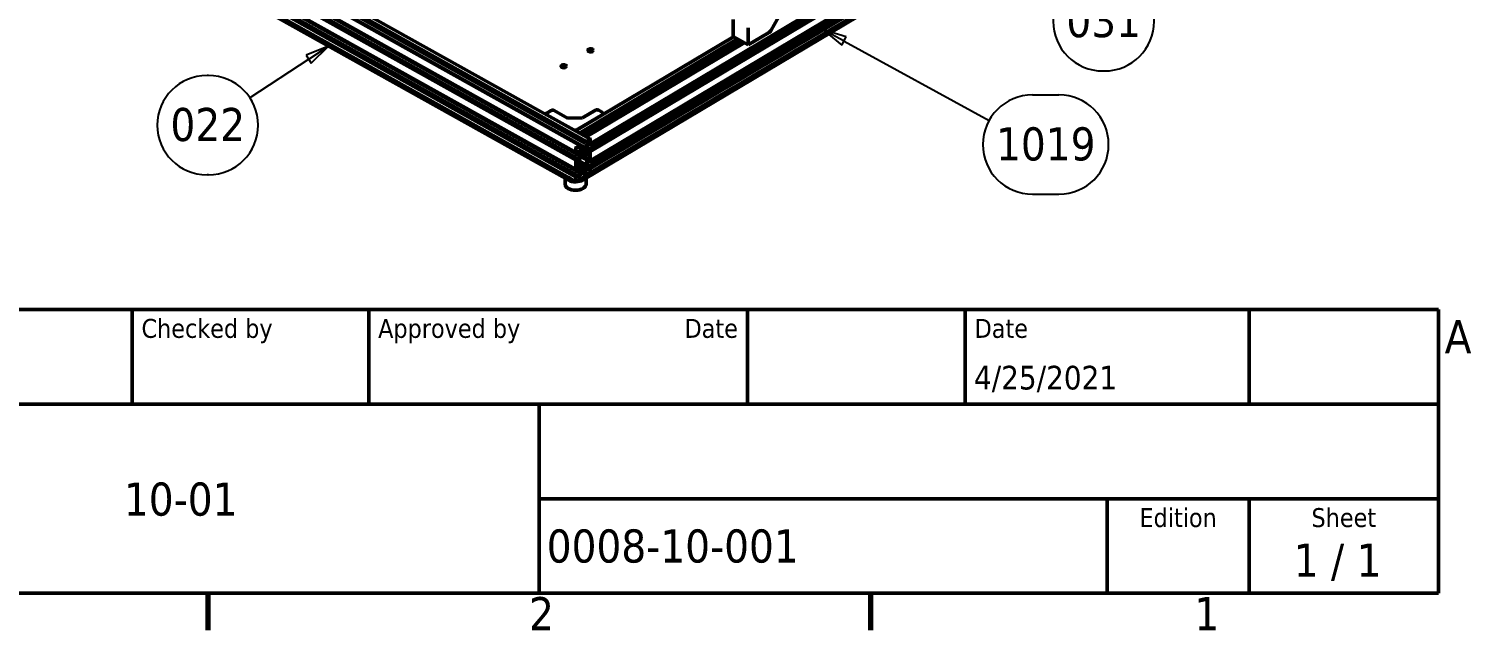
# Model space of a CAD drawing. Header units: millimetres. Extents: x -2748 to 3818, y -1510 to 2700.
# Drawn here: x 2374 to 3759, y 55 to 633 of the extents above; entities that cross this region are included whole.
import ezdxf
from ezdxf.enums import TextEntityAlignment as Align

# ---------------------------------------------------------------- set-up
doc = ezdxf.new("R2010")
doc.units = ezdxf.units.MM
doc.header["$LTSCALE"] = 9.090909
for name, color, linetype, lineweight in [('Border (ISO)', 7, 'Continuous', 70), ('Symbol (ISO)', 7, 'Continuous', 25), ('Title (ISO)', 7, 'Continuous', 50), ('Visible (ISO)', 7, 'Continuous', 50)]:
    doc.layers.add(name, color=color, linetype=linetype, lineweight=lineweight)
doc.styles.add('Note Text (ISO)', font='tahoma.ttf')
doc.styles.add('Text Style39', font='tahoma.ttf')
doc.styles.add('Text Style41', font='tahoma.ttf')

# ---------------------------------------------------------------- blocks, each defined once
blk = doc.blocks.new('Borders Default Border')
at = {"layer": 'Border (ISO)'}
for p, q in [((280, 10), (280, 6.1)), ((350, 10), (350, 6.1))]:
    blk.add_line(p, q, dxfattribs=at)
at = {"layer": 'Border (ISO)', "char_height": 3.5, "attachment_point": 7, "style": 'Note Text (ISO)'}
for s, insert in [('A', (410.66, 35.38)), ('2', (313.94, 6.1)), ('1', (384.21, 6.1))]:
    blk.add_mtext(s, dxfattribs=dict(at, insert=insert))
blk = doc.blocks.new('Title Blocks I.A.B')
at = {"layer": 'Title (ISO)'}
for p, q in [((270.07, 130), (100.07, 130)), ((132.07, 120), (132.07, 130)), ((157.07, 120), (157.07, 130)), ((197.07, 120), (197.07, 130)), ((220.07, 120), (220.07, 130)), ((250.07, 120), (250.07, 130)), ((270.07, 100), (270.07, 130)), ((100.07, 120), (270.07, 120)), ((175.07, 120), (175.07, 100)), ((270.07, 110), (175.07, 110)), ((235.07, 100), (235.07, 110)), ((250.07, 100), (250.07, 110)), ((100.07, 100), (270.07, 100))]:
    blk.add_line(p, q, dxfattribs=at)
at = {"layer": 'Title (ISO)', "style": 'Text Style41'}
for s, p in [('Checked by', (133.07, 129)), ('Approved by', (158.07, 129)), ('Date', (221.07, 129))]:
    blk.add_text(s, height=2, dxfattribs=at).set_placement(p, align=Align.TOP_LEFT)
blk.add_text('Date', height=2, dxfattribs=at).set_placement((196.07, 129), align=Align.TOP_RIGHT)
for s, p in [('Edition', (242.57, 109)), ('Sheet', (260.07, 109))]:
    blk.add_text(s, height=2, dxfattribs=at).set_placement(p, align=Align.TOP_CENTER)
at = {"layer": 'Title (ISO)', "style": 'Note Text (ISO)'}
blk.add_text('1 / 1 ', height=3.5, dxfattribs=at).set_placement((260.07, 103.5), align=Align.MIDDLE_CENTER)
at = {"layer": 'Title (ISO)'}
for tag, p, height, style in [('AUTHOR_001', (100.92, 121.05), 2.5, 'Text Style39'), ('CREATION_DATE_001', (221, 121.54), 2.5, 'Text Style39'), ('COMPANY_001', (131.21, 108.21), 3.5, 'Note Text (ISO)'), ('PART_NUMBER_001', (175.88, 103.25), 3.5, 'Note Text (ISO)')]:
    blk.add_attdef(tag, p, '', height=height, dxfattribs=dict(at, style=style))
at = {"layer": 'Title (ISO)', "style": 'Text Style39'}
for tag, p in [('CHECKED_BY', (133.07, 121)), ('ENG_APPROVED_BY', (158.07, 121))]:
    blk.add_attdef(tag, text='', height=2.5, dxfattribs=at).set_placement(p, align=Align.BOTTOM_LEFT)
blk.add_attdef('ENG_APPROVAL_DATE', text='', height=2.5, dxfattribs=at).set_placement((196.07, 121), align=Align.BOTTOM_RIGHT)
at = {"layer": 'Title (ISO)', "style": 'Note Text (ISO)'}
for tag, p in [('TITLE', (222.57, 115)), ('REVISION_NUMBER', (242.57, 103.5))]:
    blk.add_attdef(tag, text='', height=3.5, dxfattribs=at).set_placement(p, align=Align.MIDDLE_CENTER)
blk = doc.blocks.new('Balloon7')
at = {"layer": 'Symbol (ISO)'}
for p, q in [((264.34, 82.83), (261.96, 81.92)), ((262.22, 81.49), (264.34, 82.83)), ((262.49, 81.07), (264.34, 82.83)), ((262.22, 81.49), (253.51, 76.02)), ((261.96, 81.92), (262.49, 81.07)), ((225.13, 78.48), (222.34, 78.48)), ((238.42, 78.48), (235.63, 78.48)), ((249.08, 78.48), (248.92, 78.48)), ((225.13, 67.98), (222.34, 67.98)), ((238.42, 67.98), (235.63, 67.98)), ((249.08, 67.98), (248.92, 67.98))]:
    blk.add_line(p, q, dxfattribs=at)
at = {"layer": 'Symbol (ISO)', "flags": 128}
blk.add_lwpolyline([(262.49, 81.07), (264.34, 82.83)], dxfattribs=at)
at = {"layer": 'Symbol (ISO)'}
for centre, start, end in [((222.34, 73.23), 90, 270), ((225.13, 73.23), 270, 90), ((235.63, 73.23), 90, 270), ((238.42, 73.23), 270, 90), ((248.92, 73.23), 90, 270), ((249.08, 73.23), 270, 90)]:
    blk.add_arc(centre, 5.25, start, end, dxfattribs=at)
blk.add_solid([(262.49, 81.07), (264.34, 82.83), (261.96, 81.92), (262.49, 81.07)], dxfattribs=at)
at = {"layer": 'Symbol (ISO)', "char_height": 3.5, "attachment_point": 5, "style": 'Note Text (ISO)'}
for s, insert in [('2011', (223.74, 73.26)), ('2010', (237.02, 73.26)), ('053', (249, 73.26))]:
    blk.add_mtext(s, dxfattribs=dict(at, insert=insert))
blk = doc.blocks.new('Balloon9')
at = {"layer": 'Symbol (ISO)'}
for p, q in [((347.21, 68.37), (345.02, 69.57)), ((347.45, 68.81), (345.02, 69.57)), ((345.02, 69.57), (346.97, 67.93)), ((346.97, 67.93), (347.45, 68.81)), ((347.21, 68.37), (362.53, 59.96)), ((367.12, 62.68), (369.91, 62.68)), ((367.12, 52.18), (369.91, 52.18))]:
    blk.add_line(p, q, dxfattribs=at)
at = {"layer": 'Symbol (ISO)', "flags": 128}
blk.add_lwpolyline([(347.45, 68.81), (345.02, 69.57)], dxfattribs=at)
at = {"layer": 'Symbol (ISO)'}
for centre, start, end in [((367.12, 57.43), 90, 270), ((369.91, 57.43), 270, 90)]:
    blk.add_arc(centre, 5.25, start, end, dxfattribs=at)
blk.add_solid([(347.45, 68.81), (345.02, 69.57), (346.97, 67.93), (347.45, 68.81)], dxfattribs=at)
at = {"layer": 'Symbol (ISO)', "insert": (368.52, 57.47), "char_height": 3.5, "attachment_point": 5, "style": 'Note Text (ISO)'}
blk.add_mtext('1019', dxfattribs=at)
blk = doc.blocks.new('Balloon11')
at = {"layer": 'Symbol (ISO)'}
for p, q in [((292.76, 67.84), (290.39, 66.88)), ((290.67, 66.46), (292.76, 67.84)), ((290.94, 66.04), (292.76, 67.84)), ((290.67, 66.46), (284.44, 62.36)), ((290.39, 66.88), (290.94, 66.04)), ((280.08, 64.73), (279.92, 64.73)), ((280.08, 54.23), (279.92, 54.23))]:
    blk.add_line(p, q, dxfattribs=at)
at = {"layer": 'Symbol (ISO)', "flags": 128}
blk.add_lwpolyline([(290.94, 66.04), (292.76, 67.84)], dxfattribs=at)
at = {"layer": 'Symbol (ISO)'}
for centre, start, end in [((279.92, 59.48), 90, 270), ((280.08, 59.48), 270, 90)]:
    blk.add_arc(centre, 5.25, start, end, dxfattribs=at)
blk.add_solid([(290.94, 66.04), (292.76, 67.84), (290.39, 66.88), (290.94, 66.04)], dxfattribs=at)
at = {"layer": 'Symbol (ISO)', "insert": (280, 59.52), "char_height": 3.5, "attachment_point": 5, "style": 'Note Text (ISO)'}
blk.add_mtext('022', dxfattribs=at)
blk = doc.blocks.new('Balloon13')
at = {"layer": 'Symbol (ISO)'}
for p, q in [((357.08, 78.38), (354.8, 79.41)), ((357.29, 78.84), (354.8, 79.41)), ((354.8, 79.41), (356.87, 77.93)), ((356.87, 77.93), (357.29, 78.84)), ((357.08, 78.38), (369.78, 72.62)), ((374.55, 75.71), (374.71, 75.71)), ((374.55, 65.21), (374.71, 65.21))]:
    blk.add_line(p, q, dxfattribs=at)
at = {"layer": 'Symbol (ISO)', "flags": 128}
blk.add_lwpolyline([(357.29, 78.84), (354.8, 79.41)], dxfattribs=at)
at = {"layer": 'Symbol (ISO)'}
for centre, start, end in [((374.55, 70.46), 90, 270), ((374.71, 70.46), 270, 90)]:
    blk.add_arc(centre, 5.25, start, end, dxfattribs=at)
blk.add_solid([(357.29, 78.84), (354.8, 79.41), (356.87, 77.93), (357.29, 78.84)], dxfattribs=at)
at = {"layer": 'Symbol (ISO)', "insert": (374.63, 70.5), "char_height": 3.5, "attachment_point": 5, "style": 'Note Text (ISO)'}
blk.add_mtext('031', dxfattribs=at)

msp = doc.modelspace()

# ---------------------------------------------------------------- linework, layer by layer
at = {"layer": 'Visible (ISO)'}
for p, q in [((2405.145, 804.44), (2908.024, 523.304)), ((2405.145, 804.158), (2908.024, 523.022)), ((2406.157, 806.232), (2909.036, 525.096)), ((2409.823, 808.3), (2912.703, 527.164)), ((3183.735, 804.354), (3086.377, 632.03)), ((2396.014, 795.759), (2898.894, 514.623)), ((2397.027, 795.174), (2899.906, 514.038)), ((2397.027, 790.071), (2899.906, 508.935)), ((2397.267, 790.214), (2900.146, 509.078)), ((2399.785, 802.432), (2902.664, 521.296)), ((2400.258, 792.231), (2903.137, 511.095)), ((2404.946, 800.529), (2907.825, 519.393)), ((3370.63, 791.097), (2911.513, 517.35)), ((3370.878, 790.958), (2911.761, 517.211)), ((3367.541, 793.057), (2911.959, 521.418)), ((3371.923, 796.665), (2912.806, 522.918)), ((2396.014, 788.28), (2898.894, 507.144)), ((2396.014, 779.429), (2898.894, 498.293)), ((2397.027, 778.844), (2899.906, 497.708)), ((2400.258, 775.901), (2903.137, 494.765)), ((3367.541, 776.727), (2911.959, 505.088)), ((3371.923, 789.186), (2912.806, 515.439)), ((3371.923, 780.335), (2912.806, 506.588)), ((2396.014, 771.95), (2898.894, 490.814)), ((2396.118, 767.704), (2898.998, 486.568)), ((2397.027, 773.741), (2899.906, 492.605)), ((2397.267, 773.884), (2900.146, 492.748)), ((2403.198, 763.508), (2891.71, 490.405)), ((2905.85, 490.536), (3378.879, 772.578)), ((2905.85, 488.087), (3378.879, 770.129)), ((3370.63, 774.767), (2911.513, 501.02)), ((3370.878, 774.628), (2911.761, 500.882)), ((3371.82, 768.61), (2912.776, 494.907)), ((3371.923, 772.856), (2912.806, 499.109)), ((2403.198, 761.059), (2891.71, 487.955)), ((3050.121, 625.817), (3050.121, 642.146)), ((3050.33, 625.7), (2898.542, 535.197)), ((3054.015, 623.64), (2902.332, 533.199)), ((3064.489, 617.784), (3050.121, 625.817)), ((3064.489, 617.784), (3064.489, 634.114)), ((3083.917, 629.368), (3064.489, 617.784)), ((3056.089, 622.48), (2904.2, 531.918)), ((3056.332, 622.344), (2904.444, 531.781)), ((3059.577, 620.53), (2907.688, 529.968)), ((3060.579, 619.97), (2908.69, 529.407)), ((3060.596, 619.961), (2908.913, 529.52)), ((2875.268, 554.759), (2871.094, 552.271)), ((2891.027, 547.556), (2878.096, 554.785)), ((2917.688, 555.154), (2905.167, 547.688)), ((2924.827, 552.77), (2920.517, 555.18)), ((2870.531, 550.741), (2870.531, 551.467)), ((2871.139, 550.638), (2897.002, 536.179)), ((2891.027, 547.556), (2905.167, 547.688)), ((2899.83, 536.206), (2924.872, 551.137)), ((2925.436, 551.232), (2925.436, 551.941)), ((2902.332, 533.199), (2898.798, 535.175)), ((2902.541, 532.845), (2902.332, 533.199)), ((2908.913, 529.52), (2908.704, 529.4)), ((2912.447, 527.544), (2908.913, 529.52)), ((2912.459, 527.136), (2909.036, 525.096)), ((2912.806, 522.918), (2912.806, 526.935)), ((2912.806, 522.918), (2912.806, 526.935)), ((2898.894, 518.64), (2898.894, 514.623)), ((2898.894, 514.623), (2899.906, 514.038)), ((2902.664, 521.296), (2899.242, 519.256)), ((2899.906, 514.038), (2900.146, 514.181)), ((2900.146, 516.121), (2901.286, 516.801)), ((2900.146, 514.181), (2900.146, 516.121)), ((2900.146, 515.249), (2903.137, 513.577)), ((2900.146, 515.246), (2903.276, 513.496)), ((2900.146, 514.922), (2903.137, 513.25)), ((2901.257, 516.783), (2903.137, 515.732)), ((2901.286, 516.801), (2903.137, 515.732)), ((2902.024, 519.445), (2903.676, 520.43)), ((2902.024, 518.107), (2902.024, 519.445)), ((2903.875, 517.038), (2902.024, 518.107)), ((2903.676, 520.712), (2902.664, 521.296)), ((2902.672, 519.831), (2905.711, 518.132)), ((2902.95, 519.997), (2905.989, 518.298)), ((2903.137, 515.732), (2903.137, 513.577)), ((2903.137, 513.577), (2903.276, 513.496)), ((2903.276, 513.496), (2903.137, 513.25)), ((2903.137, 513.25), (2903.137, 511.095)), ((2903.676, 520.43), (2903.676, 520.712)), ((2905.711, 518.132), (2903.875, 517.038)), ((2905.85, 518.052), (2905.711, 518.132)), ((2905.989, 518.298), (2905.85, 518.052)), ((2907.825, 519.393), (2905.989, 518.298)), ((2905.989, 511.93), (2907.825, 513.024)), ((2907.791, 513.004), (2909.982, 511.779)), ((2909.676, 522.669), (2907.825, 519.393)), ((2907.825, 513.024), (2909.982, 511.779)), ((2909.036, 525.096), (2908.024, 523.304)), ((2908.024, 523.022), (2909.676, 524.008)), ((2908.024, 523.304), (2908.024, 523.022)), ((2908.424, 516.566), (2908.563, 516.812)), ((2908.563, 516.485), (2908.424, 516.566)), ((2908.518, 523.317), (2909.676, 522.669)), ((2908.563, 518.967), (2910.414, 522.243)), ((2908.563, 516.812), (2908.563, 518.967)), ((2908.563, 517.83), (2911.794, 516.024)), ((2908.563, 517.553), (2911.554, 515.881)), ((2908.563, 514.33), (2908.563, 516.485)), ((2908.563, 515.614), (2911.554, 513.941)), ((2910.414, 513.261), (2908.563, 514.33)), ((2909.658, 517.218), (2908.594, 519.022)), ((2911.387, 521.077), (2908.926, 519.61)), ((2909.676, 524.008), (2909.676, 522.669)), ((2909.982, 511.779), (2911.554, 512.717)), ((2910.147, 521.77), (2911.554, 520.984)), ((2910.414, 522.243), (2911.554, 522.923)), ((2911.554, 513.941), (2910.414, 513.261)), ((2911.513, 516.771), (2911.002, 516.467)), ((2911.513, 517.35), (2911.513, 516.181)), ((2911.761, 517.211), (2911.513, 517.35)), ((2911.554, 522.923), (2911.554, 520.984)), ((2911.554, 520.984), (2911.794, 521.127)), ((2911.794, 516.024), (2911.554, 515.881)), ((2911.554, 515.881), (2911.554, 513.941)), ((2911.554, 512.717), (2911.554, 507.818)), ((2912.806, 515.439), (2911.761, 517.211)), ((2911.794, 521.127), (2912.806, 522.918)), ((2912.806, 515.439), (2911.794, 516.024)), ((2912.806, 506.588), (2912.806, 515.439)), ((2912.806, 506.588), (2912.806, 515.439)), ((2899.906, 508.935), (2898.894, 507.144)), ((2898.894, 507.144), (2898.894, 498.293)), ((2900.146, 509.078), (2899.906, 508.935)), ((2900.146, 507.139), (2900.146, 509.078)), ((2900.146, 508.457), (2901.286, 507.819)), ((2901.286, 507.819), (2900.146, 507.139)), ((2900.146, 505.914), (2901.719, 506.852)), ((2900.146, 501.015), (2900.146, 505.914)), ((2900.146, 505.235), (2905.989, 501.968)), ((2905.711, 501.802), (2900.146, 504.914)), ((2900.146, 502.832), (2901.719, 501.953)), ((2901.719, 501.953), (2900.146, 501.015)), ((2900.146, 499.791), (2901.286, 500.471)), ((2900.146, 497.852), (2900.146, 499.791)), ((2900.146, 498.919), (2903.137, 497.247)), ((2900.146, 498.916), (2903.276, 497.166)), ((2901.257, 500.453), (2903.137, 499.402)), ((2903.137, 511.095), (2901.286, 507.819)), ((2901.286, 500.471), (2903.137, 499.402)), ((2901.394, 506.659), (2907.825, 503.063)), ((2901.719, 506.852), (2903.875, 510.669)), ((2903.875, 500.708), (2901.719, 501.953)), ((2903.137, 499.402), (2903.137, 497.247)), ((2903.714, 510.384), (2909.982, 506.88)), ((2903.875, 510.669), (2905.711, 511.764)), ((2905.711, 501.802), (2903.875, 500.708)), ((2905.123, 511.413), (2911.554, 507.818)), ((2905.711, 511.764), (2905.85, 512.01)), ((2905.85, 501.722), (2905.711, 501.802)), ((2905.849, 512.008), (2905.989, 511.93)), ((2905.85, 512.01), (2905.989, 511.93)), ((2905.989, 501.968), (2905.85, 501.722)), ((2907.825, 503.063), (2905.989, 501.968)), ((2909.982, 506.88), (2907.825, 503.063)), ((2908.424, 500.236), (2908.563, 500.482)), ((2908.563, 500.155), (2908.424, 500.236)), ((2908.563, 502.637), (2910.414, 505.913)), ((2908.563, 500.482), (2908.563, 502.637)), ((2908.563, 501.5), (2911.794, 499.694)), ((2908.563, 501.223), (2911.554, 499.551)), ((2908.563, 498), (2908.563, 500.155)), ((2908.563, 499.284), (2911.554, 497.611)), ((2909.658, 500.888), (2908.594, 502.692)), ((2911.387, 504.747), (2908.926, 503.28)), ((2911.554, 507.818), (2909.982, 506.88)), ((2910.147, 505.44), (2911.554, 504.654)), ((2910.414, 505.913), (2911.554, 506.593)), ((2911.513, 500.442), (2911.002, 500.137)), ((2911.513, 501.02), (2911.513, 499.851)), ((2911.761, 500.882), (2911.513, 501.02)), ((2911.554, 506.593), (2911.554, 504.654)), ((2911.554, 504.654), (2911.794, 504.797)), ((2911.794, 499.694), (2911.554, 499.551)), ((2911.554, 499.551), (2911.554, 497.611)), ((2912.806, 499.109), (2911.761, 500.882)), ((2911.794, 504.797), (2912.806, 506.588)), ((2912.806, 499.109), (2911.794, 499.694)), ((2912.806, 495.092), (2912.806, 499.109)), ((2912.806, 495.092), (2912.806, 499.109)), ((2888.666, 483.938), (2888.666, 489.657)), ((2898.894, 498.293), (2899.906, 497.708)), ((2899.906, 492.605), (2898.894, 490.814)), ((2898.894, 490.814), (2898.894, 486.797)), ((2899.242, 486.596), (2902.664, 488.636)), ((2899.906, 497.708), (2900.146, 497.852)), ((2900.146, 492.748), (2899.906, 492.605)), ((2900.146, 498.592), (2903.137, 496.92)), ((2900.146, 490.809), (2900.146, 492.748)), ((2900.146, 492.127), (2901.286, 491.489)), ((2901.286, 491.489), (2900.146, 490.809)), ((2903.137, 494.765), (2901.286, 491.489)), ((2902.024, 491.063), (2903.875, 494.339)), ((2902.024, 489.725), (2902.024, 491.063)), ((2903.676, 490.71), (2902.024, 489.725)), ((2902.269, 491.496), (2903.676, 490.71)), ((2902.664, 488.636), (2903.676, 490.428)), ((2903.137, 497.247), (2903.276, 497.166)), ((2903.276, 497.166), (2903.137, 496.92)), ((2903.137, 496.92), (2903.137, 494.765)), ((2903.676, 490.428), (2903.676, 490.71)), ((2903.875, 494.339), (2905.711, 495.434)), ((2904.725, 494.846), (2909.036, 492.436)), ((2904.741, 494.856), (2908.024, 493.02)), ((2904.985, 495.001), (2908.024, 493.302)), ((2905.711, 495.434), (2905.85, 495.68)), ((2905.849, 495.678), (2905.989, 495.6)), ((2905.85, 495.68), (2905.989, 495.6)), ((2905.989, 495.6), (2907.825, 496.694)), ((2906.637, 495.986), (2909.676, 494.287)), ((2907.796, 496.677), (2909.676, 495.626)), ((2907.825, 496.694), (2909.676, 495.626)), ((2909.676, 494.287), (2908.024, 493.302)), ((2908.024, 493.302), (2908.024, 493.02)), ((2908.024, 493.02), (2909.036, 492.436)), ((2910.414, 496.931), (2908.563, 498)), ((2908.666, 483.938), (2908.666, 489.766)), ((2909.036, 492.436), (2912.459, 494.476)), ((2909.676, 495.626), (2909.676, 494.287)), ((2911.554, 497.611), (2910.414, 496.931))]:
    msp.add_line(p, q, dxfattribs=at)
for centre, major_axis, ratio, start_param, end_param in [((3083.917, 633.451), (-2.44, -4.364), 0.56798044, 0.77747667, 1.56287484), ((2913.052, 610.236), (-2.5, 0), 0.57735027, 4.15479015, 5.26998781), ((2887.313, 594.889), (-2.5, 0), 0.57735027, 4.15479015, 5.26998781), ((2876.704, 553.956), (2, 0), 0.57735027, 0.80149828, 2.37229461), ((2919.125, 554.35), (2, 0), 0.57735027, 0.80149828, 2.37229461), ((2872.531, 551.467), (-2, 0), 0.57735027, 5.51388726, 7.08468359), ((2923.436, 551.941), (2, 0), 0.57735027, 5.51388726, 7.08468359), ((2898.393, 537.009), (-2, 0), 0.57735027, 0.80149828, 2.37229461), ((2898.798, 534.767), (-0.256, 0.429), 0.58657045, 5.48960643, 6.62821157), ((2912.447, 527.136), (-0.256, 0.429), 0.58657045, 3.95073865, 5.48960643), ((2912.459, 526.728), (0.244, 0.436), 0.56798044, 5.48986566, 7.06066198), ((2899.242, 518.847), (-0.244, -0.436), 0.56798044, 3.91906933, 5.48986566), ((2898.666, 494.552), (-10, 0), 0.57735027, 0.80149828, 1.04508547), ((2898.666, 492.103), (10, 0), 0.57735027, 3.94309093, 5.51388726), ((2898.666, 492.103), (10, 0), 0.57735027, 3.94309093, 5.51388726), ((2899.242, 487.004), (-0.244, -0.436), 0.56798044, 5.48986566, 7.06066198), ((2898.666, 494.552), (-10, 0), 0.57735027, 2.02787394, 2.37229461), ((2912.459, 494.885), (0.244, 0.436), 0.56798044, 3.91906933, 5.48986566), ((2898.666, 483.938), (-10, 0), 0.57735027, 0, 3.14159265)]:
    msp.add_ellipse(centre, major_axis=major_axis, ratio=ratio, start_param=start_param, end_param=end_param, dxfattribs=at)
for centre, major_axis, ratio in [((2913.052, 612.685), (2.5, 0), 0.57735027), ((2887.313, 597.339), (2.5, 0), 0.57735027), ((2905.85, 515.031), (-1.025, -1.833), 0.56798044), ((2905.85, 498.701), (-1.025, -1.833), 0.56798044)]:
    msp.add_ellipse(centre, major_axis=major_axis, ratio=ratio, dxfattribs=at)

# ---------------------------------------------------------------- block references
at = {"xscale": 9.090909090909092, "yscale": 9.090909090909092, "zscale": 9.090909090909092}
msp.add_blockref('Borders Default Border', (0, 0), dxfattribs=at)
ref = msp.add_blockref('Title Blocks I.A.B', (1272.078, -818.182), dxfattribs=dict(xscale=9.090909090909092, yscale=9.090909090909092, zscale=9.090909090909092))
ref.add_attrib('PART_NUMBER_001', '0008-10-001', (2870.954, 120.455), dxfattribs={"layer": 'Title (ISO)', "height": 31.81818, "style": 'Note Text (ISO)'})
ref.add_attrib('COMPANY_001', '10-01', (2464.93, 165.539), dxfattribs={"layer": 'Title (ISO)', "height": 31.8182, "style": 'Note Text (ISO)'})
ref.add_attrib('CREATION_DATE_001', '4/25/2021', (3281.208, 286.764), dxfattribs={"layer": 'Title (ISO)', "height": 22.7273, "style": 'Text Style39'})
at = {"layer": 'Symbol (ISO)', "xscale": 9.090909090909092, "yscale": 9.090909090909092, "zscale": 9.090909090909092}
for name in ['Balloon7', 'Balloon13', 'Balloon9', 'Balloon11']:
    msp.add_blockref(name, (0, 0), dxfattribs=at)

doc.saveas('drawing.dxf')
